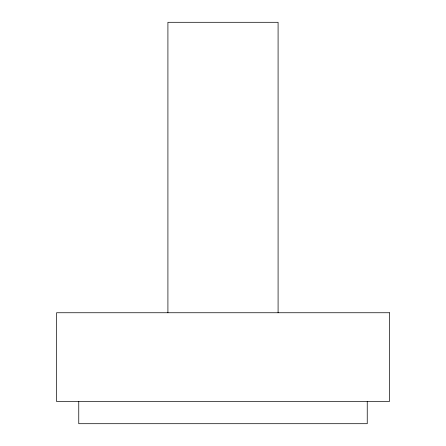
<?xml version="1.0" encoding="UTF-8"?>
<svg xmlns="http://www.w3.org/2000/svg" width="446" height="446" viewBox="0 0 446 446"><rect width="100%" height="100%" fill="white"/><g stroke="black" fill="none" stroke-linecap="round" stroke-linejoin="round"><path stroke-width="0.67" d="M367.242 401.512L367.242 423.7L78.758 423.7L78.758 401.512M278.087 312.746L278.087 22.3L167.913 22.3L167.913 312.746M389.43 312.746L56.57 312.746L56.57 401.512L389.43 401.512L389.43 312.746"/></g></svg>
